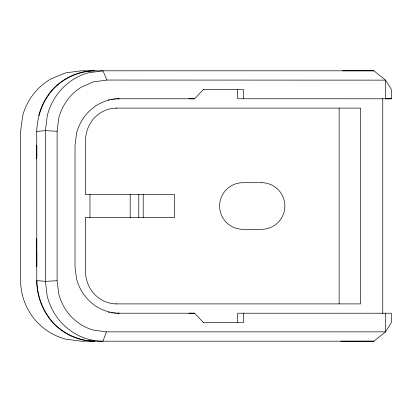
<?xml version="1.0" encoding="UTF-8"?>
<svg xmlns="http://www.w3.org/2000/svg" width="412" height="412" viewBox="0 0 412 412"><rect width="100%" height="100%" fill="white"/><g stroke="black" fill="none" stroke-linecap="round" stroke-linejoin="round"><path stroke-width="0.62" d="M36.756 238.63L36.756 266.6L36.766 252.613M36.75 158.625L36.756 145.395L36.75 155.818M85.536 217.654L85.526 271.266A32.63 31.055 -90 0 0 116.586 303.896M89.971 217.654L89.971 194.346M130.182 217.654L130.182 194.346M138.772 217.654L138.772 194.346M143.206 217.654L143.211 194.346M339.133 303.901L339.138 108.109M382.769 313.563L382.774 98.453M237.667 322.544L237.667 313.218L391.39 313.218L391.39 322.539L385.529 331.866L106.404 331.866L93.215 330.038A51.201 48.719 89.9 0 1 58.761 293.833L57.108 280.732L45.377 281.35L36.776 280.582A60.605 57.675 90 0 0 94.446 341.188C79.063 340.729 64.566 334.256 53.668 323.435C43.075 311.627 37.219 296.408 36.776 280.582L36.735 131.413C37.193 115.587 43.044 100.368 53.637 88.559C64.535 77.739 79.027 71.266 94.41 70.807A60.605 57.665 -89.9 0 0 38.697 115.721M57.108 280.732L57.108 131.263L58.761 118.162A51.201 48.719 -89.9 0 1 81.463 87.071L93.215 81.957L106.981 80.052L385.534 80.144L391.39 89.466L391.4 98.792L237.693 98.777L237.693 89.45M106.404 331.866L102.954 341.188A60.6 57.659 89.9 0 1 47.236 296.285L45.377 281.35L45.377 130.645L47.256 115.715A60.595 57.659 -89.9 0 1 88.029 72.873L102.969 70.807L106.981 80.052M116.761 98.792A46.618 44.367 90 0 1 117.971 98.777L194.624 98.782L203.497 89.461M340.688 341.198L373.911 341.188L385.529 331.866L385.385 313.218M36.735 131.413L45.377 130.645L57.108 131.263M188.856 313.218L194.624 313.213L203.497 322.534M391.4 98.792L385.395 98.792L385.534 80.144L373.905 70.802L81.267 70.807L65.57 72.873L50.913 78.929A60.579 60.579 0 0 0 22.665 115.762L20.6 131.413L20.641 280.582A60.605 60.605 0 0 0 65.559 339.122L81.288 341.188L373.911 341.188M342.49 70.812L373.905 70.802M203.389 89.456L243.415 89.45L243.425 98.777M116.024 108.104L360.608 108.109L360.603 303.901L116.019 303.896M85.449 194.346L174.539 194.346L174.539 217.654L85.449 217.654M194.624 313.213L117.976 313.218A46.618 44.367 90 0 1 116.761 313.202M203.384 322.544L243.425 322.544L243.425 313.218M188.887 98.777L194.624 98.782M85.536 194.346L85.531 140.734A32.63 31.055 -90 0 1 116.591 108.104M119.382 98.777A46.623 44.367 90 0 0 76.529 133.328L75.015 145.395L75.015 266.6L76.529 278.667A46.623 44.362 90 0 0 119.382 313.218M108.258 99.91A46.618 44.367 90 0 1 109.453 99.642M111.271 99.313A46.618 44.367 90 0 1 112.486 99.132M113.707 98.993A46.618 44.367 90 0 1 115.54 98.849M115.545 313.151A46.618 44.367 90 0 1 113.712 313.002M112.486 312.863A46.618 44.367 90 0 1 111.271 312.682M109.458 312.353A46.618 44.367 90 0 1 108.258 312.09M261.563 182.696L242.915 182.696A23.309 23.309 0 0 0 219.606 206.005A23.309 23.309 0 0 0 242.915 229.314L261.563 229.314A23.309 23.309 0 0 0 284.872 206.005A23.309 23.309 0 0 0 261.563 182.696"/></g></svg>
